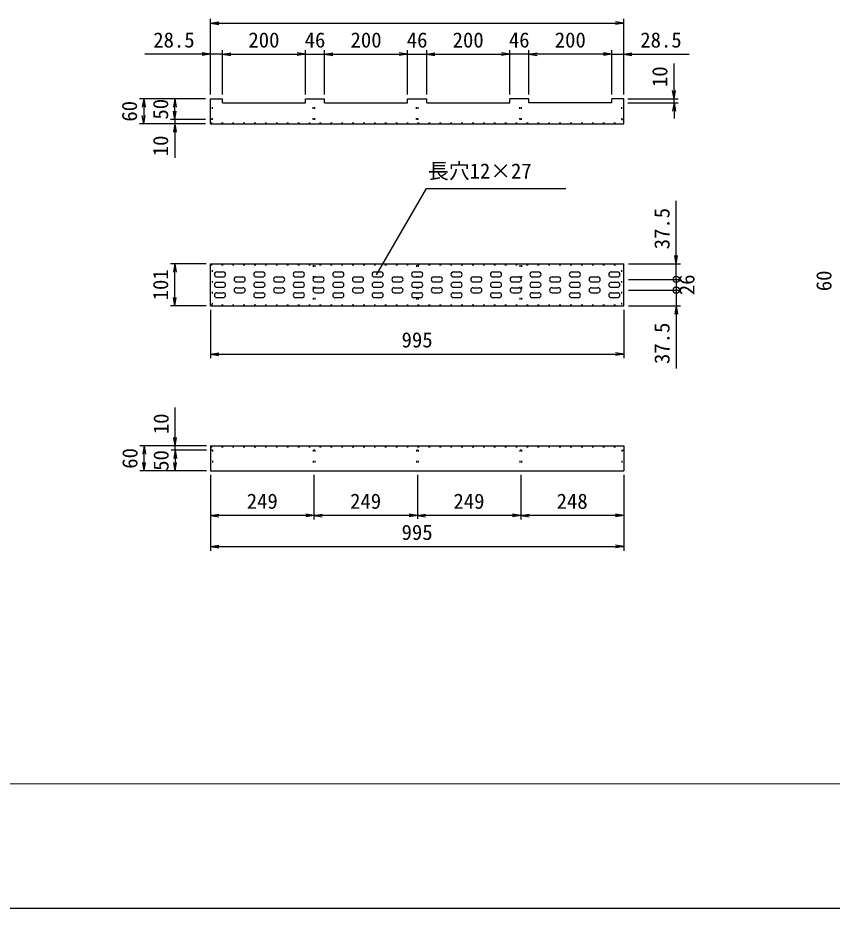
# Model space of a CAD drawing. Units: millimetres, scale not verified. Extents: x -6300 to 6300, y -4455 to 4455.
# Drawn here: x -4048 to -2086, y -4455 to -2310 of the extents above; entities that cross this region are included whole.
import ezdxf
from ezdxf.enums import TextEntityAlignment as Align

# ---------------------------------------------------------------- set-up
doc = ezdxf.new("R2010")
doc.units = ezdxf.units.MM
doc.header["$LTSCALE"] = 15
doc.linetypes.add('DOTTED', pattern=[1.75, 0.25, -1.5])
for name, color, linetype, lineweight in [('0-1_DIM', 7, 'Continuous', 25), ('0-2_Defpoints', 5, 'Continuous', 25), ('0-3_HATCH', 6, 'Continuous', 25), ('0-6_OUTLINE', 3, 'Continuous', 25), ('0-7_OUTLINE2', 4, 'DOTTED', 25), ('0-8_TXT', 7, 'Continuous', 25), ('0-9_WAKU', 3, 'Continuous', 13)]:
    doc.layers.add(name, color=color, linetype=linetype, lineweight=lineweight)
doc.styles.add('ＭＳ ゴシック', font='')
doc.styles.get('ＭＳ ゴシック').set_extended_font_data('MS Gothic')

msp = doc.modelspace()

# ---------------------------------------------------------------- linework, layer by layer
at = {"layer": '0-1_DIM'}
for p, q in [((-3583.14, -2494.72), (-3583.14, -2312.22)), ((-2588.14, -2494.72), (-2588.14, -2312.22)), ((-3583.14, -2322.22), (-3563.14, -2318.89)), ((-3583.14, -2322.22), (-2588.14, -2322.22)), ((-3583.14, -2322.22), (-3563.14, -2325.56)), ((-2588.14, -2322.22), (-2608.14, -2318.89)), ((-2588.14, -2322.22), (-2608.14, -2325.56)), ((-3583.14, -2397.22), (-3603.14, -2393.89)), ((-3583.14, -2397.22), (-3603.14, -2400.56)), ((-3554.64, -2494.72), (-3554.64, -2387.22)), ((-3554.64, -2397.22), (-3534.64, -2393.89)), ((-3554.64, -2397.22), (-3354.64, -2397.22)), ((-3554.64, -2397.22), (-3534.64, -2400.56)), ((-3354.64, -2397.22), (-3374.64, -2393.89)), ((-3354.64, -2397.22), (-3374.64, -2400.56)), ((-3354.64, -2494.72), (-3354.64, -2387.22)), ((-3354.64, -2397.22), (-3308.64, -2397.22)), ((-3308.64, -2494.72), (-3308.64, -2387.22)), ((-3308.64, -2397.22), (-3288.64, -2393.89)), ((-3308.64, -2397.22), (-3108.64, -2397.22)), ((-3308.64, -2397.22), (-3288.64, -2400.56)), ((-3108.64, -2397.22), (-3128.64, -2393.89)), ((-3108.64, -2397.22), (-3128.64, -2400.56)), ((-3108.64, -2494.72), (-3108.64, -2387.22)), ((-3108.64, -2397.22), (-3062.64, -2397.22)), ((-3062.64, -2494.72), (-3062.64, -2387.22)), ((-3062.64, -2397.22), (-3042.64, -2393.89)), ((-3062.64, -2397.22), (-2862.64, -2397.22)), ((-3062.64, -2397.22), (-3042.64, -2400.56)), ((-2862.64, -2397.22), (-2882.64, -2393.89)), ((-2862.64, -2397.22), (-2882.64, -2400.56)), ((-2862.64, -2494.72), (-2862.64, -2387.22)), ((-2816.64, -2494.72), (-2816.64, -2387.22)), ((-2816.64, -2397.22), (-2796.64, -2393.89)), ((-2816.64, -2397.22), (-2796.64, -2400.56)), ((-2616.64, -2397.22), (-2636.64, -2393.89)), ((-2616.64, -2397.22), (-2636.64, -2400.56)), ((-2616.64, -2494.72), (-2616.64, -2387.22)), ((-2588.14, -2397.22), (-2568.14, -2393.89)), ((-2588.14, -2397.22), (-2568.14, -2400.56)), ((-2466.79, -2504.72), (-2466.79, -2419.75)), ((-2466.79, -2504.72), (-2470.12, -2484.72)), ((-2466.79, -2504.72), (-2463.46, -2484.72)), ((-3595.64, -2504.72), (-3754.42, -2504.72)), ((-3744.42, -2504.72), (-3747.75, -2524.72)), ((-3744.42, -2504.72), (-3744.42, -2564.72)), ((-3744.42, -2504.72), (-3741.09, -2524.72)), ((-3669.42, -2504.72), (-3672.75, -2524.72)), ((-3669.42, -2554.72), (-3669.42, -2504.72)), ((-3669.42, -2504.72), (-3666.09, -2524.72)), ((-2578.14, -2504.72), (-2456.79, -2504.72)), ((-2466.79, -2514.72), (-2466.79, -2504.72)), ((-2578.14, -2514.72), (-2456.79, -2514.72)), ((-2466.79, -2514.72), (-2470.12, -2534.72)), ((-2466.79, -2514.72), (-2466.79, -2551.97)), ((-2466.79, -2514.72), (-2463.46, -2534.72)), ((-3744.42, -2564.72), (-3747.75, -2544.72)), ((-3744.42, -2564.72), (-3741.09, -2544.72)), ((-3669.42, -2554.72), (-3672.75, -2534.72)), ((-3669.42, -2554.72), (-3666.09, -2534.72)), ((-3595.64, -2564.72), (-3754.42, -2564.72)), ((-3595.64, -2554.72), (-3679.42, -2554.72)), ((-3669.42, -2564.72), (-3672.75, -2584.72)), ((-3669.42, -2554.72), (-3669.42, -2564.72)), ((-3669.42, -2564.72), (-3669.42, -2646.88)), ((-3669.42, -2564.72), (-3666.09, -2584.72)), ((-2461.58, -2902.35), (-2461.58, -2750.76)), ((-2461.58, -2902.35), (-2464.91, -2882.35)), ((-2461.58, -2902.35), (-2458.24, -2882.35)), ((-3593.64, -2902.35), (-3679.5, -2902.35)), ((-3669.5, -2902.35), (-3672.83, -2922.35)), ((-3669.5, -3003.35), (-3669.5, -2902.35)), ((-3669.5, -2902.35), (-3666.17, -2922.35)), ((-2576.64, -2902.35), (-2451.58, -2902.35)), ((-2461.58, -2939.85), (-2461.58, -2902.35)), ((-2576.64, -2939.85), (-2451.58, -2939.85)), ((-2461.58, -2939.85), (-2461.58, -2965.85)), ((-2576.64, -2965.85), (-2451.58, -2965.85)), ((-2461.58, -2965.85), (-2461.58, -3003.35)), ((-3593.64, -3003.35), (-3679.5, -3003.35)), ((-3669.5, -3003.35), (-3672.83, -2983.35)), ((-3669.5, -3003.35), (-3666.17, -2983.35)), ((-2576.64, -3003.35), (-2451.58, -3003.35)), ((-2461.58, -3003.35), (-2464.91, -3023.35)), ((-2461.58, -3003.35), (-2461.58, -3154.95)), ((-2461.58, -3003.35), (-2458.24, -3023.35)), ((-3583.14, -3013.35), (-3583.14, -3129.82)), ((-2588.14, -3013.35), (-2588.14, -3129.82)), ((-3583.14, -3119.82), (-3563.14, -3116.49)), ((-3583.14, -3119.82), (-2588.14, -3119.82)), ((-3583.14, -3119.82), (-3563.14, -3123.16)), ((-2588.14, -3119.82), (-2608.14, -3116.49)), ((-2588.14, -3119.82), (-2608.14, -3123.16)), ((-3668.33, -3341.13), (-3668.33, -3248.36)), ((-3668.33, -3341.13), (-3671.67, -3321.13)), ((-3668.33, -3341.13), (-3665, -3321.13)), ((-3593.14, -3341.13), (-3753.33, -3341.13)), ((-3743.33, -3341.13), (-3746.67, -3361.13)), ((-3743.33, -3401.13), (-3743.33, -3341.13)), ((-3743.33, -3341.13), (-3740, -3361.13)), ((-3668.33, -3351.13), (-3668.33, -3341.13)), ((-3593.14, -3351.13), (-3678.33, -3351.13)), ((-3668.33, -3351.13), (-3671.67, -3371.13)), ((-3668.33, -3351.13), (-3668.33, -3401.13)), ((-3668.33, -3351.13), (-3665, -3371.13)), ((-3743.33, -3401.13), (-3746.67, -3381.13)), ((-3743.33, -3401.13), (-3740, -3381.13)), ((-3668.33, -3401.13), (-3671.67, -3381.13)), ((-3668.33, -3401.13), (-3665, -3381.13)), ((-3593.14, -3401.13), (-3753.33, -3401.13)), ((-3583.14, -3411.13), (-3583.14, -3593.65)), ((-3334.14, -3411.13), (-3334.14, -3518.63)), ((-3085.14, -3411.13), (-3085.14, -3516.53)), ((-2836.14, -3411.13), (-2836.14, -3518.63)), ((-2588.14, -3411.13), (-2588.14, -3593.65)), ((-3583.14, -3508.63), (-3563.14, -3505.3)), ((-3334.14, -3508.63), (-3583.14, -3508.63)), ((-3583.14, -3508.63), (-3563.14, -3511.96)), ((-3334.14, -3508.63), (-3354.14, -3505.3)), ((-3334.14, -3508.63), (-3354.14, -3511.96)), ((-3334.14, -3508.63), (-3314.14, -3505.3)), ((-3085.14, -3508.63), (-3334.14, -3508.63)), ((-3334.14, -3508.63), (-3314.14, -3511.96)), ((-3085.14, -3508.63), (-3105.14, -3505.3)), ((-3085.14, -3508.63), (-3105.14, -3511.96)), ((-3085.14, -3508.63), (-3065.14, -3505.3)), ((-2836.14, -3508.63), (-3085.14, -3508.63)), ((-3085.14, -3508.63), (-3065.14, -3511.96)), ((-2836.14, -3508.63), (-2856.14, -3505.3)), ((-2836.14, -3508.63), (-2856.14, -3511.96)), ((-2836.14, -3508.63), (-2816.14, -3505.3)), ((-2588.14, -3508.63), (-2836.14, -3508.63)), ((-2836.14, -3508.63), (-2816.14, -3511.96)), ((-2588.14, -3508.63), (-2608.14, -3505.3)), ((-2588.14, -3508.63), (-2608.14, -3511.96)), ((-3583.14, -3583.65), (-3563.14, -3580.32)), ((-2588.14, -3583.65), (-2608.14, -3580.32)), ((-3583.14, -3583.65), (-2588.14, -3583.65)), ((-3583.14, -3583.65), (-3563.14, -3586.98)), ((-2588.14, -3583.65), (-2608.14, -3586.98))]:
    msp.add_line(p, q, dxfattribs=at)
for points in [[(-3554.64, -2397.22), (-3583.14, -2397.22), (-3741.67, -2397.22)], [(-2616.64, -2397.22), (-2816.64, -2397.22), (-2862.64, -2397.22)], [(-2616.64, -2397.22), (-2588.14, -2397.22), (-2430.16, -2397.22)]]:
    msp.add_lwpolyline(points, dxfattribs=at)
for centre in [(-2461.58, -2939.85), (-2461.58, -2965.85)]:
    msp.add_circle(centre, 7.5, dxfattribs=at)
at = {"layer": '0-2_Defpoints'}
msp.add_lwpolyline([(-6300, -4455), (6300, -4455), (6300, 4455), (-6300, 4455)], close=True, dxfattribs=at)
at = {"layer": '0-3_HATCH'}
for p, q in [((-3568.14, -2921.85), (-3553.14, -2921.85)), ((-3568.14, -2933.85), (-3553.14, -2933.85)), ((-3520.64, -2933.85), (-3505.64, -2933.85)), ((-3473.14, -2921.85), (-3458.14, -2921.85)), ((-3473.14, -2933.85), (-3458.14, -2933.85)), ((-3425.64, -2933.85), (-3410.64, -2933.85)), ((-3378.14, -2921.85), (-3363.14, -2921.85)), ((-3378.14, -2933.85), (-3363.14, -2933.85)), ((-3330.64, -2933.85), (-3315.64, -2933.85)), ((-3283.14, -2921.85), (-3268.14, -2921.85)), ((-3283.14, -2933.85), (-3268.14, -2933.85)), ((-3235.64, -2933.85), (-3220.64, -2933.85)), ((-3188.14, -2921.85), (-3173.14, -2921.85)), ((-3188.14, -2933.85), (-3173.14, -2933.85)), ((-3140.64, -2933.85), (-3125.64, -2933.85)), ((-3093.14, -2921.85), (-3078.14, -2921.85)), ((-3093.14, -2933.85), (-3078.14, -2933.85)), ((-3045.64, -2933.85), (-3030.64, -2933.85)), ((-2998.14, -2921.85), (-2983.14, -2921.85)), ((-2998.14, -2933.85), (-2983.14, -2933.85)), ((-2950.64, -2933.85), (-2935.64, -2933.85)), ((-2903.14, -2921.85), (-2888.14, -2921.85)), ((-2903.14, -2933.85), (-2888.14, -2933.85)), ((-2855.64, -2933.85), (-2840.64, -2933.85)), ((-2808.14, -2921.85), (-2793.14, -2921.85)), ((-2808.14, -2933.85), (-2793.14, -2933.85)), ((-2760.64, -2933.85), (-2745.64, -2933.85)), ((-2713.14, -2921.85), (-2698.14, -2921.85)), ((-2713.14, -2933.85), (-2698.14, -2933.85)), ((-2665.64, -2933.85), (-2650.64, -2933.85)), ((-2618.14, -2921.85), (-2603.14, -2921.85)), ((-2618.14, -2933.85), (-2603.14, -2933.85)), ((-3568.14, -2946.85), (-3553.14, -2946.85)), ((-3568.14, -2958.85), (-3553.14, -2958.85)), ((-3520.64, -2945.85), (-3505.64, -2945.85)), ((-3520.64, -2959.85), (-3505.64, -2959.85)), ((-3473.14, -2946.85), (-3458.14, -2946.85)), ((-3473.14, -2958.85), (-3458.14, -2958.85)), ((-3425.64, -2945.85), (-3410.64, -2945.85)), ((-3425.64, -2959.85), (-3410.64, -2959.85)), ((-3378.14, -2946.85), (-3363.14, -2946.85)), ((-3378.14, -2958.85), (-3363.14, -2958.85)), ((-3330.64, -2945.85), (-3315.64, -2945.85)), ((-3330.64, -2959.85), (-3315.64, -2959.85)), ((-3283.14, -2946.85), (-3268.14, -2946.85)), ((-3283.14, -2958.85), (-3268.14, -2958.85)), ((-3235.64, -2945.85), (-3220.64, -2945.85)), ((-3235.64, -2959.85), (-3220.64, -2959.85)), ((-3188.14, -2946.85), (-3173.14, -2946.85)), ((-3188.14, -2958.85), (-3173.14, -2958.85)), ((-3140.64, -2945.85), (-3125.64, -2945.85)), ((-3140.64, -2959.85), (-3125.64, -2959.85)), ((-3093.14, -2946.85), (-3078.14, -2946.85)), ((-3093.14, -2958.85), (-3078.14, -2958.85)), ((-3045.64, -2945.85), (-3030.64, -2945.85)), ((-3045.64, -2959.85), (-3030.64, -2959.85)), ((-2998.14, -2946.85), (-2983.14, -2946.85)), ((-2998.14, -2958.85), (-2983.14, -2958.85)), ((-2950.64, -2945.85), (-2935.64, -2945.85)), ((-2950.64, -2959.85), (-2935.64, -2959.85)), ((-2903.14, -2946.85), (-2888.14, -2946.85)), ((-2903.14, -2958.85), (-2888.14, -2958.85)), ((-2855.64, -2945.85), (-2840.64, -2945.85)), ((-2855.64, -2959.85), (-2840.64, -2959.85)), ((-2808.14, -2946.85), (-2793.14, -2946.85)), ((-2808.14, -2958.85), (-2793.14, -2958.85)), ((-2760.64, -2945.85), (-2745.64, -2945.85)), ((-2760.64, -2959.85), (-2745.64, -2959.85)), ((-2713.14, -2946.85), (-2698.14, -2946.85)), ((-2713.14, -2958.85), (-2698.14, -2958.85)), ((-2665.64, -2945.85), (-2650.64, -2945.85)), ((-2665.64, -2959.85), (-2650.64, -2959.85)), ((-2618.14, -2946.85), (-2603.14, -2946.85)), ((-2618.14, -2958.85), (-2603.14, -2958.85)), ((-3568.14, -2971.85), (-3553.14, -2971.85)), ((-3520.64, -2971.85), (-3505.64, -2971.85)), ((-3473.14, -2971.85), (-3458.14, -2971.85)), ((-3425.64, -2971.85), (-3410.64, -2971.85)), ((-3378.14, -2971.85), (-3363.14, -2971.85)), ((-3330.64, -2971.85), (-3315.64, -2971.85)), ((-3283.14, -2971.85), (-3268.14, -2971.85)), ((-3235.64, -2971.85), (-3220.64, -2971.85)), ((-3188.14, -2971.85), (-3173.14, -2971.85)), ((-3140.64, -2971.85), (-3125.64, -2971.85)), ((-3093.14, -2971.85), (-3078.14, -2971.85)), ((-3045.64, -2971.85), (-3030.64, -2971.85)), ((-2998.14, -2971.85), (-2983.14, -2971.85)), ((-2950.64, -2971.85), (-2935.64, -2971.85)), ((-2903.14, -2971.85), (-2888.14, -2971.85)), ((-2855.64, -2971.85), (-2840.64, -2971.85)), ((-2808.14, -2971.85), (-2793.14, -2971.85)), ((-2760.64, -2971.85), (-2745.64, -2971.85)), ((-2713.14, -2971.85), (-2698.14, -2971.85)), ((-2665.64, -2971.85), (-2650.64, -2971.85)), ((-2618.14, -2971.85), (-2603.14, -2971.85)), ((-3568.14, -2983.85), (-3553.14, -2983.85)), ((-3473.14, -2983.85), (-3458.14, -2983.85)), ((-3378.14, -2983.85), (-3363.14, -2983.85)), ((-3283.14, -2983.85), (-3268.14, -2983.85)), ((-3188.14, -2983.85), (-3173.14, -2983.85)), ((-3093.14, -2983.85), (-3078.14, -2983.85)), ((-2998.14, -2983.85), (-2983.14, -2983.85)), ((-2903.14, -2983.85), (-2888.14, -2983.85)), ((-2808.14, -2983.85), (-2793.14, -2983.85)), ((-2713.14, -2983.85), (-2698.14, -2983.85)), ((-2618.14, -2983.85), (-2603.14, -2983.85))]:
    msp.add_line(p, q, dxfattribs=at)
for centre, start, end in [((-3568.14, -2927.85), 90, 270), ((-3553.14, -2927.85), 270, 90), ((-3520.64, -2939.85), 90, 270), ((-3505.64, -2939.85), 270, 90), ((-3473.14, -2927.85), 90, 270), ((-3458.14, -2927.85), 270, 90), ((-3425.64, -2939.85), 90, 270), ((-3410.64, -2939.85), 270, 90), ((-3378.14, -2927.85), 90, 270), ((-3363.14, -2927.85), 270, 90), ((-3330.64, -2939.85), 90, 270), ((-3315.64, -2939.85), 270, 90), ((-3283.14, -2927.85), 90, 270), ((-3268.14, -2927.85), 270, 90), ((-3235.64, -2939.85), 90, 270), ((-3220.64, -2939.85), 270, 90), ((-3188.14, -2927.85), 90, 270), ((-3173.14, -2927.85), 270, 90), ((-3140.64, -2939.85), 90, 270), ((-3125.64, -2939.85), 270, 90), ((-3093.14, -2927.85), 90, 270), ((-3078.14, -2927.85), 270, 90), ((-3045.64, -2939.85), 90, 270), ((-3030.64, -2939.85), 270, 90), ((-2998.14, -2927.85), 90, 270), ((-2983.14, -2927.85), 270, 90), ((-2950.64, -2939.85), 90, 270), ((-2935.64, -2939.85), 270, 90), ((-2903.14, -2927.85), 90, 270), ((-2888.14, -2927.85), 270, 90), ((-2855.64, -2939.85), 90, 270), ((-2840.64, -2939.85), 270, 90), ((-2808.14, -2927.85), 90, 270), ((-2793.14, -2927.85), 270, 90), ((-2760.64, -2939.85), 90, 270), ((-2745.64, -2939.85), 270, 90), ((-2713.14, -2927.85), 90, 270), ((-2698.14, -2927.85), 270, 90), ((-2665.64, -2939.85), 90, 270), ((-2650.64, -2939.85), 270, 90), ((-2618.14, -2927.85), 90, 270), ((-2603.14, -2927.85), 270, 90), ((-3568.14, -2952.85), 90, 270), ((-3553.14, -2952.85), 270, 90), ((-3520.64, -2965.85), 90, 270), ((-3505.64, -2965.85), 270, 90), ((-3473.14, -2952.85), 90, 270), ((-3458.14, -2952.85), 270, 90), ((-3425.64, -2965.85), 90, 270), ((-3410.64, -2965.85), 270, 90), ((-3378.14, -2952.85), 90, 270), ((-3363.14, -2952.85), 270, 90), ((-3330.64, -2965.85), 90, 270), ((-3315.64, -2965.85), 270, 90), ((-3283.14, -2952.85), 90, 270), ((-3268.14, -2952.85), 270, 90), ((-3235.64, -2965.85), 90, 270), ((-3220.64, -2965.85), 270, 90), ((-3188.14, -2952.85), 90, 270), ((-3173.14, -2952.85), 270, 90), ((-3140.64, -2965.85), 90, 270), ((-3125.64, -2965.85), 270, 90), ((-3093.14, -2952.85), 90, 270), ((-3078.14, -2952.85), 270, 90), ((-3045.64, -2965.85), 90, 270), ((-3030.64, -2965.85), 270, 90), ((-2998.14, -2952.85), 90, 270), ((-2983.14, -2952.85), 270, 90), ((-2950.64, -2965.85), 90, 270), ((-2935.64, -2965.85), 270, 90), ((-2903.14, -2952.85), 90, 270), ((-2888.14, -2952.85), 270, 90), ((-2855.64, -2965.85), 90, 270), ((-2840.64, -2965.85), 270, 90), ((-2808.14, -2952.85), 90, 270), ((-2793.14, -2952.85), 270, 90), ((-2760.64, -2965.85), 90, 270), ((-2745.64, -2965.85), 270, 90), ((-2713.14, -2952.85), 90, 270), ((-2698.14, -2952.85), 270, 90), ((-2665.64, -2965.85), 90, 270), ((-2650.64, -2965.85), 270, 90), ((-2618.14, -2952.85), 90, 270), ((-2603.14, -2952.85), 270, 90), ((-3568.14, -2977.85), 90, 270), ((-3553.14, -2977.85), 270, 90), ((-3473.14, -2977.85), 90, 270), ((-3458.14, -2977.85), 270, 90), ((-3378.14, -2977.85), 90, 270), ((-3363.14, -2977.85), 270, 90), ((-3283.14, -2977.85), 90, 270), ((-3268.14, -2977.85), 270, 90), ((-3188.14, -2977.85), 90, 270), ((-3173.14, -2977.85), 270, 90), ((-3093.14, -2977.85), 90, 270), ((-3078.14, -2977.85), 270, 90), ((-2998.14, -2977.85), 90, 270), ((-2983.14, -2977.85), 270, 90), ((-2903.14, -2977.85), 90, 270), ((-2888.14, -2977.85), 270, 90), ((-2808.14, -2977.85), 90, 270), ((-2793.14, -2977.85), 270, 90), ((-2713.14, -2977.85), 90, 270), ((-2698.14, -2977.85), 270, 90), ((-2618.14, -2977.85), 90, 270), ((-2603.14, -2977.85), 270, 90)]:
    msp.add_arc(centre, 6, start, end, dxfattribs=at)
at = {"layer": '0-6_OUTLINE'}
for p, q in [((-3583.14, -2564.72), (-3583.14, -2504.72)), ((-3583.14, -2504.72), (-3554.64, -2504.72)), ((-3554.64, -2514.72), (-3554.64, -2504.72)), ((-3354.64, -2504.72), (-3308.64, -2504.72)), ((-3354.64, -2514.72), (-3354.64, -2504.72)), ((-3308.64, -2514.72), (-3308.64, -2504.72)), ((-3062.64, -2514.72), (-3062.64, -2504.72)), ((-2862.64, -2514.72), (-2862.64, -2504.72)), ((-2588.14, -2504.72), (-2616.64, -2504.72)), ((-2616.64, -2514.72), (-2616.64, -2504.72)), ((-2588.14, -2564.72), (-2588.14, -2504.72)), ((-3554.64, -2514.72), (-3354.64, -2514.72)), ((-3308.64, -2514.72), (-3108.64, -2514.72)), ((-3062.64, -2514.72), (-2862.64, -2514.72)), ((-2616.64, -2514.72), (-2816.64, -2514.72)), ((-3583.14, -2564.72), (-2588.14, -2564.72)), ((-3583.14, -3003.35), (-3583.14, -2902.35)), ((-3583.14, -2902.35), (-2588.14, -2902.35)), ((-2588.14, -3003.35), (-2588.14, -2902.35)), ((-3583.14, -3003.35), (-2588.14, -3003.35)), ((-3583.14, -3341.13), (-3583.14, -3401.13)), ((-3583.14, -3341.13), (-2588.14, -3341.13)), ((-2588.14, -3341.13), (-2588.14, -3401.13)), ((-3583.14, -3401.13), (-2588.14, -3401.13))]:
    msp.add_line(p, q, dxfattribs=at)
for points in [[(-3108.64, -2514.72), (-3108.64, -2504.72), (-3062.64, -2504.72)], [(-2816.64, -2514.72), (-2816.64, -2504.72), (-2862.64, -2504.72)]]:
    msp.add_lwpolyline(points, dxfattribs=at)
at = {"layer": '0-7_OUTLINE2'}
for p, q in [((-3578.64, -2554.72), (-3578.64, -2504.72)), ((-3336.39, -2554.72), (-3336.39, -2504.72)), ((-3331.89, -2554.72), (-3331.89, -2504.72)), ((-3087.39, -2554.72), (-3087.39, -2504.72)), ((-3082.89, -2554.72), (-3082.89, -2504.72)), ((-2838.39, -2554.72), (-2838.39, -2504.72)), ((-2833.89, -2554.72), (-2833.89, -2504.72)), ((-2592.64, -2554.72), (-2592.64, -2504.72)), ((-3578.64, -2554.72), (-3583.14, -2554.72)), ((-3583.14, -2562.42), (-2588.14, -2562.42)), ((-3331.89, -2554.72), (-3336.39, -2554.72)), ((-3082.89, -2554.72), (-3087.39, -2554.72)), ((-2833.89, -2554.72), (-2838.39, -2554.72)), ((-2592.64, -2554.72), (-2588.14, -2554.72)), ((-3583.14, -2904.65), (-2588.14, -2904.65)), ((-3578.64, -3000.15), (-3578.64, -2905.55)), ((-3336.39, -2905.55), (-3336.39, -3000.15)), ((-3331.89, -2905.55), (-3331.89, -3000.15)), ((-3087.39, -2905.55), (-3087.39, -3000.15)), ((-3082.89, -2905.55), (-3082.89, -3000.15)), ((-2838.39, -2905.55), (-2838.39, -3000.15)), ((-2833.89, -2905.55), (-2833.89, -3000.15)), ((-2592.64, -3000.15), (-2592.64, -2905.55)), ((-3583.14, -3001.05), (-2588.14, -3001.05)), ((-3583.14, -3343.43), (-2588.14, -3343.43)), ((-3578.64, -3351.13), (-3583.14, -3351.13)), ((-3578.64, -3351.13), (-3578.64, -3401.13)), ((-3336.39, -3351.13), (-3336.39, -3401.13)), ((-3331.89, -3351.13), (-3336.39, -3351.13)), ((-3331.89, -3351.13), (-3331.89, -3401.13)), ((-3082.89, -3351.13), (-3082.89, -3401.13)), ((-2833.89, -3351.13), (-2833.89, -3401.13)), ((-2592.64, -3351.13), (-2588.14, -3351.13)), ((-2592.64, -3351.13), (-2592.64, -3401.13))]:
    msp.add_line(p, q, dxfattribs=at)
for points in [[(-3082.89, -3351.13), (-3087.39, -3351.13), (-3087.39, -3401.13)], [(-2833.89, -3351.13), (-2838.39, -3351.13), (-2838.39, -3401.13)]]:
    msp.add_lwpolyline(points, dxfattribs=at)
at = {"layer": '0-8_TXT'}
for p, q in [((-3183.68, -2928.85), (-3062.76, -2721.09)), ((-3062.76, -2721.09), (-2727.85, -2721.09))]:
    msp.add_line(p, q, dxfattribs=at)
at = {"layer": '0-9_WAKU'}
msp.add_lwpolyline([(-6000, -4155), (6000, -4155), (6000, 4155), (-6000, 4155)], close=True, dxfattribs=at)

# ---------------------------------------------------------------- texts
at = {"layer": '0-1_DIM', "style": 'ＭＳ ゴシック'}
for s, p in [('28.5', (-3721.38, -2392.22)), ('200', (-3492.14, -2392.22)), ('46', (-3356.64, -2392.22)), ('200', (-3246.14, -2392.22)), ('46', (-3110.64, -2392.22)), ('200', (-3000.14, -2392.22)), ('46', (-2864.64, -2392.22)), ('200', (-2754.14, -2392.22)), ('28.5', (-2548.14, -2392.22)), ('995', (-3123.14, -3114.82)), ('249', (-3496.14, -3503.63)), ('249', (-3247.14, -3503.63)), ('249', (-2998.14, -3503.63)), ('248', (-2749.64, -3503.63)), ('995', (-3123.14, -3578.65))]:
    msp.add_text(s, height=36.66, dxfattribs=at).set_placement(p, align=Align.BOTTOM_LEFT)
for s, p in [('10', (-2471.79, -2476.39)), ('50', (-3674.42, -2554.72)), ('60', (-3749.42, -2559.72)), ('10', (-3674.42, -2643.06)), ('37.5', (-2466.58, -2867.35)), ('101', (-3674.5, -2990.35)), ('26', (-2406.58, -2977.85)), ('60', (-2076.55, -2968.35)), ('37.5', (-2466.58, -3143.74)), ('10', (-3673.33, -3312.8)), ('60', (-3748.33, -3396.13)), ('50', (-3673.33, -3401.13))]:
    msp.add_text(s, height=36.66, rotation=90, dxfattribs=at).set_placement(p, align=Align.BOTTOM_LEFT)
at = {"layer": '0-8_TXT', "style": 'ＭＳ ゴシック'}
msp.add_text('長穴12×27', height=36.66, dxfattribs=at).set_placement((-3059.34, -2708), align=Align.BOTTOM_LEFT)

doc.saveas('drawing.dxf')
